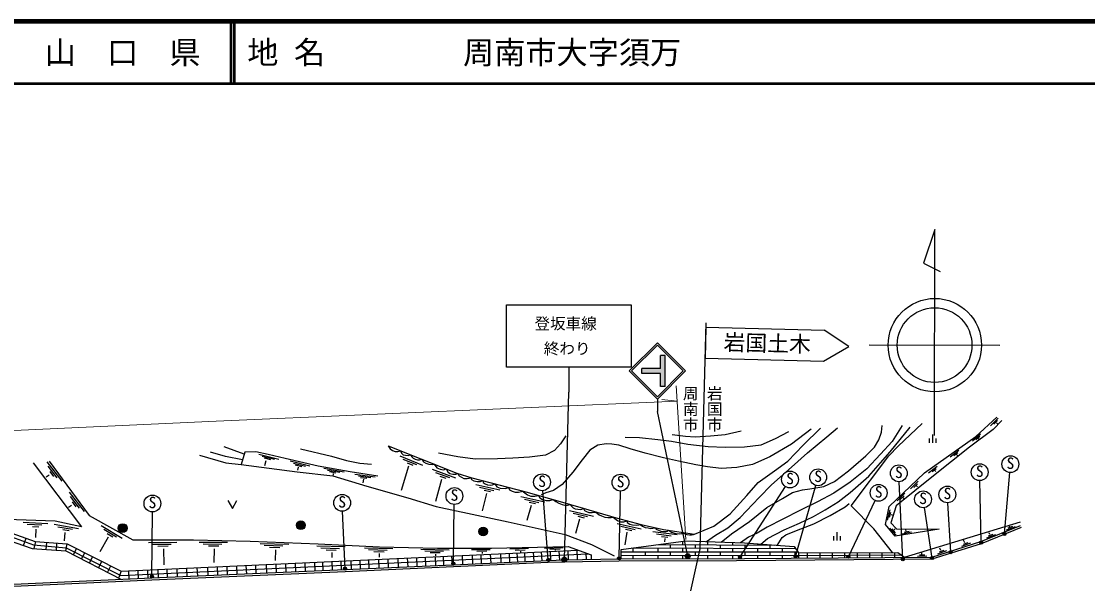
# Model space of a CAD drawing. Units: millimetres at full size, sheet at 1:1000; details may follow other scales. Extents: x 40000 to 680000, y 20000 to 380000.
# Drawn here: x 334108 to 505288, y 289759 to 380000 of the extents above; entities that cross this region are included whole.
import ezdxf
from ezdxf.enums import TextEntityAlignment as Align

# ---------------------------------------------------------------- set-up
doc = ezdxf.new("R2010")
doc.units = ezdxf.units.MM
doc.header["$LTSCALE"] = 1000
for name, color, linetype, lineweight in [('M-BGD', 7, 'Continuous', 25), ('M-BGD-EXST', 7, 'Continuous', 25), ('M-BMK-ROW', 30, 'Continuous', 25), ('M-BMK-SRVR', 3, 'Continuous', 25), ('M-STR-HTXT', 7, 'Continuous', 13), ('M-STR-STRC', 7, 'Continuous', 25), ('M-TTL', 2, 'Continuous', 140), ('M-TTL-LINE', 7, 'Continuous', 50)]:
    doc.layers.add(name, color=color, linetype=linetype, lineweight=lineweight)
doc.layers.add('M-BMK-HTXT', color=7, linetype='Continuous')
doc.layers.add('M-TTL-TXT', color=7, linetype='Continuous')
doc.styles.add('@ＭＳ ゴシック', font='')
doc.styles.add('ＭＳ ゴシック', font='')
doc.styles.get('@ＭＳ ゴシック').set_extended_font_data('@MS Gothic')
doc.styles.get('ＭＳ ゴシック').set_extended_font_data('MS Gothic')

msp = doc.modelspace()

# ---------------------------------------------------------------- hatches: boundary and pattern name
at = {"layer": 'M-BGD'}
for points in [[(379696, 299130, 0.41421), (378996, 299830, 0.41421), (378296, 299130, 1)], [(351078, 298686, 0.41421), (350378, 299386, 0.41421), (349678, 298686, 1)], [(408951, 298123, 0.41421), (408251, 298823, 0.41421), (407551, 298123, 1)]]:
    msp.add_hatch(color=256, dxfattribs=at).paths.add_polyline_path(points)
at = {"layer": 'M-BGD-EXST'}
for points in [[(491715, 297616, 1), (492154, 297855, 0.41421), (491815, 297955, 0.41421)], [(487976, 296230, 1), (488415, 296469, 0.41421), (488076, 296569, 0.41421)], [(483085, 294686, 1), (483524, 294925, 0.41421), (483185, 295025, 0.41421)], [(403253, 292864, 1), (403693, 293103, 0.41421), (403353, 293203, 0.41421)], [(418474, 293459, 1), (418913, 293698, 0.41421), (418574, 293798, 0.41421)], [(429845, 293707, 1), (430284, 293946, 0.41421), (429945, 294046, 0.41421)], [(449264, 293923, 1), (449703, 294162, 0.41421), (449364, 294262, 0.41421)], [(458177, 294022, 1), (458616, 294261, 0.41421), (458277, 294361, 0.41421)], [(466656, 293957, 1), (467095, 294196, 0.41421), (466756, 294296, 0.41421)], [(475394, 293550, 1), (475833, 293789, 0.41421), (475494, 293889, 0.41421)], [(480099, 293750, 1), (480538, 293989, 0.41421), (480199, 294089, 0.41421)], [(354849, 290807, 1), (355288, 291046, 0.41421), (354949, 291146, 0.41421)], [(385865, 292059, 1), (386304, 292298, 0.41421), (385965, 292398, 0.41421)]]:
    msp.add_hatch(color=256, dxfattribs=at).paths.add_polyline_path(points)
at = {"layer": 'M-STR-STRC'}
for points in [[(433707, 324262), (436707, 324262), (436707, 326387), (437457, 326387), (437457, 321387), (436707, 321387), (436707, 323512), (433707, 323512)], [(441418, 294380, 1), (440744, 293951, 0.41421), (441296, 293828, 0.41421)], [(421617, 293833, 1), (420943, 293403, 0.41421), (421495, 293281, 0.41421)]]:
    msp.add_hatch(color=256, dxfattribs=at).paths.add_polyline_path(points)

# ---------------------------------------------------------------- linework, layer by layer
at = {"layer": 'M-BGD'}
for p, q in [((489693, 315105), (490945, 316301)), ((490225, 315337), (490832, 315917)), ((490673, 315558), (490826, 315420)), ((480457, 312364), (480457, 313692)), ((486779, 312661), (488083, 313801)), ((487321, 312869), (487954, 313422)), ((369891, 310539), (366670, 311727)), ((479923, 312364), (479923, 313061)), ((480990, 312364), (480990, 313061)), ((487779, 313070), (487926, 312926)), ((372245, 310547), (375430, 309759)), ((372786, 310207), (374731, 309726)), ((373085, 309927), (374113, 309673)), ((394859, 310283), (398511, 308795)), ((483236, 310120), (484589, 311202)), ((483787, 310304), (484443, 310829)), ((484253, 310485), (484393, 310334)), ((338200, 309324), (340633, 306221)), ((338369, 308623), (339832, 306757)), ((373218, 308709), (373390, 309513)), ((377244, 309454), (380429, 308666)), ((377785, 309114), (379730, 308633)), ((378084, 308834), (379112, 308580)), ((378528, 308472), (378466, 307949)), ((382692, 308302), (385920, 307717)), ((396262, 308594), (395074, 304730)), ((395354, 309758), (397549, 308863)), ((396031, 309158), (396973, 308774)), ((479760, 307557), (481112, 308638)), ((480310, 307741), (480966, 308265)), ((338570, 307167), (338113, 306831)), ((338659, 307766), (339287, 306965)), ((383254, 307997), (385225, 307640)), ((383569, 307736), (384611, 307547)), ((384174, 307455), (384150, 307167)), ((387640, 307338), (390895, 306919)), ((388217, 307062), (390204, 306806)), ((388546, 306818), (389596, 306683)), ((388992, 305958), (389087, 306505)), ((400080, 308107), (403789, 306768)), ((400596, 307602), (402826, 306797)), ((401550, 306476), (400619, 302941)), ((401296, 307030), (402254, 306685)), ((480776, 307922), (480916, 307771)), ((407077, 305697), (410920, 304815)), ((407649, 305258), (409960, 304727)), ((408414, 304774), (409406, 304547)), ((476842, 304970), (478073, 306187)), ((477370, 305211), (477967, 305801)), ((477814, 305439), (477970, 305304)), ((341785, 304463), (344218, 301360)), ((341954, 303762), (343417, 301896)), ((408797, 304205), (408077, 301425)), ((414295, 303772), (418138, 302890)), ((414868, 303333), (417179, 302802)), ((474681, 303046), (475912, 304263)), ((475209, 303287), (475806, 303877)), ((475653, 303515), (475809, 303380)), ((342155, 302306), (341698, 301970)), ((342244, 302905), (342872, 302104)), ((415945, 302317), (415274, 299877)), ((415632, 302849), (416624, 302622)), ((422125, 301487), (425968, 300605)), ((473149, 299941), (473572, 301620)), ((334403, 299612), (338342, 299439)), ((422697, 301048), (425008, 300518)), ((423736, 300127), (423070, 297795)), ((423462, 300565), (424454, 300337)), ((473476, 300421), (473681, 301235)), ((473737, 300847), (473941, 300812)), ((335045, 299284), (337414, 299179)), ((335885, 298946), (336901, 298902)), ((336419, 298481), (336357, 297190)), ((339389, 299315), (343270, 298617)), ((339982, 298904), (342315, 298484)), ((340768, 298458), (341770, 298277)), ((341100, 297951), (341002, 296653)), ((346935, 299109), (350302, 297057)), ((347340, 298512), (349364, 297278)), ((429763, 299422), (433606, 298540)), ((430335, 298983), (432646, 298453)), ((431331, 298001), (430994, 295996)), ((431100, 298500), (432092, 298272)), ((435460, 298115), (439374, 297634)), ((465088, 296709), (465088, 298038)), ((474521, 297536), (473512, 298688)), ((474445, 297927), (473891, 298559)), ((474243, 298384), (474387, 298532)), ((477014, 298023), (475514, 297710)), ((476635, 298148), (475813, 297976)), ((476138, 298197), (476080, 298395)), ((489591, 297646), (489475, 297907)), ((493639, 298872), (492202, 298341)), ((493246, 298940), (492458, 298649)), ((492776, 298852), (492700, 299021)), ((334455, 295891), (334867, 297036)), ((336188, 295382), (336428, 296505)), ((338112, 295251), (338194, 296376)), ((339754, 295139), (339835, 296257)), ((348039, 297219), (346691, 294881)), ((347912, 297811), (348781, 297282)), ((354516, 296370), (359081, 296440)), ((362657, 296440), (367223, 296392)), ((372469, 296229), (377033, 296118)), ((436075, 297737), (438428, 297448)), ((436885, 297336), (437896, 297212)), ((437394, 296988), (437338, 296480)), ((440265, 296543), (440265, 296015)), ((444265, 296498), (444266, 295995)), ((448265, 296371), (448266, 295976)), ((452265, 296152), (452266, 295956)), ((464555, 296709), (464555, 297406)), ((465622, 296709), (465622, 297406)), ((486457, 296263), (485020, 295732)), ((486064, 296331), (485276, 296040)), ((485565, 296306), (485377, 296729)), ((490483, 297603), (489046, 297072)), ((490089, 297671), (489302, 297380)), ((341231, 295038), (341481, 296137)), ((342463, 294401), (342983, 295378)), ((343773, 293725), (344278, 294724)), ((355177, 296082), (358170, 296124)), ((356036, 295797), (357676, 295815)), ((356956, 295341), (356966, 292762)), ((363311, 296135), (366304, 296100)), ((364162, 295828), (365802, 295804)), ((365070, 295349), (365022, 293178)), ((373118, 295915), (376111, 295838)), ((373965, 295596), (375605, 295549)), ((374891, 295165), (374870, 293470)), ((381524, 295812), (386088, 295700)), ((382173, 295497), (385166, 295421)), ((383020, 295179), (384660, 295132)), ((383946, 294748), (383936, 293970)), ((389208, 295536), (393772, 295425)), ((389858, 295221), (392850, 295145)), ((390704, 294903), (392344, 294856)), ((391564, 294612), (391557, 294021)), ((398232, 295315), (402796, 295203)), ((398882, 295050), (401875, 294974)), ((399730, 294782), (401370, 294735)), ((400590, 294490), (400587, 294235)), ((406361, 295241), (409355, 295256)), ((407217, 294999), (408857, 295002)), ((408085, 294831), (408088, 294589)), ((409390, 294497), (409458, 293023)), ((411028, 294572), (411095, 293098)), ((412402, 294635), (412470, 293161)), ((412507, 295335), (415498, 295456)), ((413371, 295123), (415010, 295184)), ((413677, 294694), (413745, 293219)), ((414244, 294985), (414253, 294804)), ((414867, 294748), (414935, 293274)), ((416289, 294814), (416357, 293339)), ((417571, 294873), (417639, 293398)), ((418084, 295443), (421075, 295564)), ((418946, 295281), (420585, 295342)), ((418993, 294938), (419061, 293463)), ((419817, 295221), (419824, 295071)), ((420415, 295003), (420484, 293496)), ((421837, 295068), (421907, 293530)), ((423259, 295133), (423331, 293558)), ((424704, 294698), (424755, 293585)), ((430421, 294883), (458731, 294879)), ((458405, 295372), (432003, 295450)), ((432266, 295450), (432267, 294883)), ((434267, 294883), (434267, 294327)), ((436266, 295438), (436267, 294882)), ((436409, 296033), (455020, 295943)), ((438265, 296024), (438266, 295432)), ((438267, 294882), (438267, 294317)), ((440266, 295426), (440267, 294882)), ((442265, 296005), (442266, 295420)), ((442267, 294881), (442267, 294308)), ((444266, 295414), (444267, 294881)), ((446266, 295985), (446266, 295408)), ((446267, 294881), (446267, 294298)), ((448266, 295402), (448267, 294880)), ((450266, 295966), (450266, 295396)), ((450267, 294880), (450267, 294288)), ((452266, 295390), (452267, 294880)), ((454266, 295946), (454266, 295384)), ((454267, 294879), (454267, 294278)), ((456266, 295378), (456267, 294879)), ((458267, 294879), (458267, 294268)), ((458845, 294704), (458853, 293859)), ((460267, 294710), (460268, 293870)), ((462267, 294719), (462268, 293887)), ((464267, 294728), (464268, 293904)), ((466267, 294736), (466268, 293921)), ((468267, 294745), (468268, 293937)), ((470267, 294753), (470268, 293954)), ((472267, 294762), (472268, 293971)), ((474267, 294770), (474267, 293987)), ((478653, 294493), (478650, 294730)), ((482611, 295015), (481175, 294484)), ((482218, 295083), (481431, 294792)), ((481719, 295058), (481531, 295481)), ((345043, 293068), (345554, 294079)), ((346499, 292316), (347016, 293340)), ((371705, 292764), (371766, 291352)), ((373388, 292842), (373448, 291424)), ((374972, 292914), (375033, 291492)), ((376499, 292985), (376559, 291557)), ((378052, 293056), (378113, 291623)), ((379622, 293128), (379683, 291690)), ((381165, 293199), (381227, 291755)), ((382473, 293259), (382535, 291811)), ((383935, 293326), (383997, 291874)), ((385374, 293393), (385436, 291935)), ((386980, 293466), (387046, 292006)), ((388461, 293534), (388527, 292073)), ((389821, 293597), (389887, 292134)), ((391434, 293671), (391501, 292207)), ((392928, 293740), (392994, 292275)), ((394546, 293814), (394613, 292348)), ((396063, 293884), (396130, 292417)), ((397528, 293951), (397595, 292483)), ((398934, 294016), (399000, 292546)), ((400540, 294090), (400606, 292619)), ((401809, 294148), (401875, 292676)), ((403190, 294212), (403257, 292739)), ((404860, 294288), (404928, 292815)), ((406484, 294363), (406552, 292890)), ((407858, 294426), (407925, 292952)), ((432267, 294332), (432268, 293693)), ((436267, 294322), (436268, 293704)), ((440267, 294312), (440268, 293716)), ((444267, 294303), (444268, 293736)), ((448267, 294293), (448268, 293770)), ((452267, 294283), (452268, 293803)), ((456267, 294273), (456268, 293837)), ((479477, 294147), (477945, 294140)), ((479131, 294345), (478291, 294341)), ((347954, 291564), (348478, 292601)), ((350120, 291772), (349689, 290667)), ((351289, 291826), (351352, 290469)), ((352806, 291895), (352868, 290539)), ((354337, 291966), (354400, 290610)), ((356031, 292044), (356089, 290684)), ((357459, 292109), (357517, 290745)), ((359058, 292183), (359116, 290813)), ((360624, 292255), (360683, 290880)), ((362306, 292332), (362364, 290952)), ((364005, 292410), (364064, 291024)), ((365545, 292481), (365605, 291090)), ((367106, 292553), (367166, 291156)), ((368654, 292624), (368713, 291222)), ((370169, 292694), (370229, 291287))]:
    msp.add_line(p, q, dxfattribs=at)
for points in [[(446437, 296429), (448118, 297742), (450988, 299746), (453795, 301969), (456306, 303452), (457921, 304381), (459486, 304821), (460692, 304968), (462914, 305329), (464658, 306144), (466876, 307855), (469680, 310257), (471063, 311664), (471743, 312827), (472170, 314061), (472319, 315130)], [(475515, 315153), (473909, 312582), (472006, 310532), (469820, 308169), (467158, 306033), (464518, 304259), (461926, 302905), (459066, 301481), (456332, 300115), (453861, 298805), (452214, 297888), (450854, 297214), (449560, 296330)], [(473938, 294769), (470935, 298539), (467312, 302231), (473369, 310270), (474871, 311842), (478733, 315463)], [(481458, 298517), (474392, 297377), (472855, 299235), (473401, 302134), (479078, 307561), (487335, 313371), (490682, 316468)], [(491514, 315949), (490142, 314519), (486326, 311658), (480559, 307084), (474537, 302224), (473663, 299537), (474595, 298563), (481458, 298517)], [(421513, 313504), (420676, 312173), (419686, 311115), (418269, 310381), (415674, 310040), (413027, 309920), (410549, 309801), (406980, 309737), (404207, 310102), (401068, 310682)], [(460883, 314571), (457752, 312154), (454279, 310108), (451488, 308900), (448946, 308404), (446465, 308249), (444244, 308523), (442371, 308822), (439581, 309419), (437209, 309977), (434227, 310684), (431853, 311387), (430002, 312011), (428916, 312151), (427970, 312192), (426637, 312005), (425395, 311199), (424153, 309635), (422621, 307669), (420916, 305695), (419532, 304735), (418307, 304357), (417543, 304030)], [(431024, 313255), (433332, 313223), (436292, 312886), (438469, 312619), (441116, 312150), (444367, 311771), (447112, 311640), (450213, 311696), (452883, 312053), (455158, 313049), (457338, 314157)], [(449687, 314233), (447074, 313669), (444762, 313406), (442299, 313274), (440720, 313387), (438595, 313631)], [(442187, 297683), (445290, 299011), (447920, 300982), (450588, 303881), (452406, 306007), (455023, 307877), (457132, 309427), (459612, 311999), (462403, 314695)], [(444074, 296504), (445551, 297545), (447546, 298738), (449504, 300378), (452565, 303604), (454514, 305622), (455923, 306866), (457731, 308462), (460293, 310778), (463418, 313318), (465131, 314786)], [(452841, 296109), (453869, 297025), (456573, 298377), (459047, 299448), (461295, 300561), (463171, 301612), (465218, 302874), (467163, 304393), (470135, 306989), (472012, 309131), (473567, 310903), (476779, 314886)], [(393009, 311858), (404001, 307508), (406435, 306746), (415109, 304480), (420591, 302969), (424293, 301855), (429580, 300307), (433618, 299242), (437194, 298439), (442187, 297683)], [(393009, 311858), (393339, 311410), (393674, 311131), (394109, 310975), (394544, 310953), (394995, 311072), (395124, 310707), (395380, 310451), (395793, 310362), (396205, 310351), (396564, 310451), (396774, 310105), (396997, 309894), (397310, 309726), (397722, 309648), (398046, 309648), (398405, 309722), (398670, 309314), (399061, 309080), (399529, 308913), (400062, 308862), (400363, 308948), (400787, 308368), (401321, 308150), (401873, 308046), (402327, 308171), (402553, 307722), (402892, 307464), (403375, 307338), (403881, 307320), (404203, 307445), (404386, 307068), (404760, 306838), (405157, 306660), (405656, 306654), (406019, 306689), (406238, 306808), (406348, 306492), (406727, 306239), (407267, 306165), (407813, 306147), (408188, 306288), (408256, 305987), (408555, 305786), (408946, 305636), (409348, 305590), (409756, 305596), (410099, 305789), (410426, 305319), (410976, 305102), (411822, 305023), (412315, 305210), (412481, 304828), (412901, 304589), (413400, 304444), (413921, 304459), (414384, 304560), (414507, 304637), (415358, 304011), (415891, 303803), (416551, 303780), (417112, 303928), (417339, 303525), (417779, 303270), (418370, 303120), (418973, 303108), (419505, 303268), (419911, 302958), (420374, 302657), (420935, 302464), (421359, 302374), (421783, 302344), (422236, 302474), (422428, 302171), (422690, 301909), (422996, 301764), (423450, 301692), (423945, 301681), (424370, 301833), (424518, 301525), (424811, 301358), (425235, 301203), (425736, 301191), (426160, 301221), (426328, 301259), (426538, 301050), (426895, 300784), (427227, 300629), (427779, 300438), (428236, 300374), (428808, 300356), (429126, 300440), (429661, 300010), (429897, 299838), (430358, 299699), (430851, 299677), (431347, 299841), (431377, 299570), (431784, 299292), (432245, 299227), (432835, 299142), (433232, 299174), (433476, 299280), (433843, 298991), (434261, 298788), (434716, 298701), (435157, 298625), (435474, 298639), (435868, 298737), (436032, 298522), (436390, 298336), (436769, 298184), (437224, 298157), (437589, 298150), (437831, 298205), (437992, 298318), (438501, 298007), (439189, 297820), (439781, 297778), (440100, 297788), (440360, 297832), (440467, 297943), (440664, 297744), (440941, 297674), (441394, 297594), (441683, 297592), (442019, 297634), (442187, 297683)], [(362727, 310381), (366964, 309130), (369384, 308879), (378399, 307732), (384138, 307044), (389579, 305381), (396173, 303529), (400723, 302118), (412250, 299663), (421386, 297658), (425634, 296023), (429270, 294199)], [(369608, 309610), (366904, 310142), (364470, 310867)], [(391323, 307022), (386899, 307689), (381744, 308628), (376486, 309858), (373746, 310485), (371742, 310902), (369989, 310861), (369384, 308879)], [(378927, 311381), (383894, 310213), (386294, 309546), (388443, 309087), (390321, 308920)], [(336007, 309128), (343774, 298899), (339528, 299787), (333342, 300018), (325730, 300528), (319786, 303167), (317939, 304275), (313243, 308362)], [(338566, 309438), (344991, 300721), (351990, 296775), (361753, 296811), (370869, 296596), (381760, 296125), (391595, 295658), (400937, 295469), (409598, 295440), (421885, 295728), (425558, 294386), (425573, 293601)], [(367271, 303130), (367986, 301834), (368702, 303130)], [(455451, 295910), (456263, 297141), (456858, 297572), (458561, 298312), (461313, 299384), (463963, 300718), (466348, 302095), (466997, 302646)], [(325389, 299834), (336062, 295990), (341305, 295535), (350099, 291057), (425124, 294545)], [(325730, 300528), (330296, 298682), (336321, 296513), (341481, 296137), (350120, 291772), (423483, 295144)], [(430421, 293687), (430421, 295241), (440759, 296609), (450197, 296310), (458188, 295702), (458845, 294704), (474810, 294773), (475859, 294001), (494521, 299672)], [(324567, 299307), (335862, 295404), (341231, 295038), (350178, 290415)], [(442671, 293723), (480277, 294038), (488118, 296504), (494529, 299108)], [(442674, 293423), (480325, 293738), (488220, 296222), (494642, 298830)], [(442673, 293723), (430013, 293686), (421271, 293518), (418679, 293445), (403448, 292747), (386074, 291962), (355050, 290640), (331722, 289562), (310722, 288725), (305959, 288386), (265322, 286575), (232365, 284996), (229993, 284898), (191458, 283022)], [(442674, 293423), (430016, 293386), (421279, 293218), (418690, 293145), (403462, 292448), (386087, 291662), (355063, 290340), (331735, 289262), (310739, 288426), (305976, 288087), (265336, 286276), (232378, 284696), (230007, 284598), (191473, 282723)], [(430421, 294337), (458866, 294267), (475334, 294387)]]:
    msp.add_lwpolyline(points, dxfattribs=at)
for centre in [(378996, 299130), (350378, 298686), (408251, 298123)]:
    msp.add_circle(centre, 700, dxfattribs=at)
at = {"layer": 'M-BGD-EXST'}
for p, q in [((491935, 297735), (492769, 307588)), ((449483, 294043), (456771, 305332)), ((458397, 294141), (461644, 305533)), ((475614, 293670), (475033, 306124)), ((488195, 296349), (487981, 306305)), ((418694, 293579), (417809, 304687)), ((430064, 293827), (430273, 304627)), ((466875, 294076), (471152, 303111)), ((355069, 290927), (355142, 301284)), ((386084, 292178), (385667, 301379)), ((403473, 292984), (403612, 302472)), ((480319, 293870), (479070, 301959)), ((483305, 294806), (482845, 302733))]:
    msp.add_line(p, q, dxfattribs=at)
for centre, radius in [((492883, 308934), 1350), ((462014, 306831), 1350), ((474971, 307473), 1350), ((487951, 307654), 1350), ((417702, 306033), 1350), ((430300, 305977), 1350), ((457504, 306466), 1350), ((403631, 303822), 1350), ((471730, 304331), 1350), ((482767, 304081), 1350), ((355152, 302634), 1350), ((385606, 302728), 1350), ((478864, 303293), 1350), ((491935, 297735), 250), ((488195, 296349), 250), ((483305, 294806), 250), ((403473, 292984), 250), ((418694, 293579), 250), ((430064, 293827), 250), ((449483, 294043), 250), ((458397, 294141), 250), ((466875, 294076), 250), ((475614, 293670), 250), ((480319, 293870), 250), ((355069, 290927), 250), ((386084, 292178), 250)]:
    msp.add_circle(centre, radius, dxfattribs=at)
at = {"layer": 'M-BMK-ROW'}
msp.add_lwpolyline([(419799, 249412), (430995, 260482), (435824, 268258), (441283, 287149), (443099, 295339), (444027, 331598)], dxfattribs=at)
at = {"layer": 'M-BMK-SRVR'}
for p, q in [((480757, 346569), (478939, 341201)), ((480681, 313540), (480757, 346569)), ((478939, 341201), (481617, 339849)), ((470214, 328064), (491214, 328015))]:
    msp.add_line(p, q, dxfattribs=at)
for centre, radius in [((480756, 328039), 7500), ((480714, 328040), 6000)]:
    msp.add_circle(centre, radius, dxfattribs=at)
at = {"layer": 'M-STR-HTXT'}
for p, q in [((439212, 321520), (440784, 296860)), ((439370, 319055), (436926, 319290))]:
    msp.add_line(p, q, dxfattribs=at)
msp.add_lwpolyline([(439370, 319055), (365410, 315837), (279562, 311864), (186600, 307552)], dxfattribs=at)
at = {"layer": 'M-STR-STRC'}
for p, q in [((411985, 334494), (431985, 334494)), ((411985, 324494), (411985, 334494)), ((431985, 334494), (431985, 324494)), ((444010, 330935), (443882, 325936)), ((444010, 330935), (463004, 330448)), ((466945, 327796), (463004, 330448)), ((431708, 323887), (436208, 328387)), ((432061, 323887), (436208, 328034)), ((440708, 323887), (436208, 328387)), ((440355, 323887), (436208, 328034)), ((462876, 325450), (466945, 327796)), ((437457, 326387), (436707, 326387)), ((436707, 324262), (436707, 326387)), ((437457, 321387), (437457, 326387)), ((443882, 325936), (462876, 325450)), ((431985, 324494), (411985, 324494)), ((421985, 324494), (421985, 320494)), ((431708, 323887), (436208, 319387)), ((432061, 323887), (436208, 319740)), ((433707, 323512), (433707, 324262)), ((436707, 324262), (433707, 324262)), ((436208, 319740), (440355, 323887)), ((436208, 319387), (440708, 323887)), ((436707, 323512), (433707, 323512)), ((436707, 321387), (436707, 323512)), ((421280, 293618), (421985, 320494)), ((437457, 321387), (436707, 321387)), ((436208, 319387), (436208, 317387)), ((441081, 294165), (436208, 317387))]:
    msp.add_line(p, q, dxfattribs=at)
for centre in [(441081, 294165), (421280, 293618)]:
    msp.add_circle(centre, 400, dxfattribs=at)
at = {"layer": 'M-TTL'}
msp.add_line((680000, 380000), (40000, 380000), dxfattribs=at)
at = {"layer": 'M-TTL-LINE'}
for p, q in [((367750, 380000), (367750, 370000)), ((368250, 380000), (368250, 370000)), ((40000, 370000), (680000, 370000))]:
    msp.add_line(p, q, dxfattribs=at)

# ---------------------------------------------------------------- texts
at = {"layer": 'M-BGD-EXST', "style": 'ＭＳ ゴシック'}
for p in [(492228, 307641), (474315, 306180), (487296, 306362), (417047, 304741), (429644, 304685), (456848, 305173), (461358, 305538), (402976, 302529), (471074, 303039), (482112, 302788), (354497, 301342), (384951, 301435), (478209, 302001)]:
    msp.add_text('S', height=1833, rotation=358.508, dxfattribs=at).set_placement(p, align=Align.BOTTOM_LEFT)
at = {"layer": 'M-BMK-HTXT', "style": '@ＭＳ ゴシック'}
for s, p in [('周南市', (441532, 317800)), ('岩国市', (445385, 317806))]:
    msp.add_text(s, height=1833, rotation=270, dxfattribs=at).set_placement(p, align=Align.MIDDLE_CENTER)
at = {"layer": 'M-STR-STRC', "style": 'ＭＳ ゴシック'}
for s, p in [('登坂車線', (421485, 331494)), ('終わり', (421735, 327494))]:
    msp.add_text(s, height=1833, dxfattribs=at).set_placement(p, align=Align.MIDDLE_CENTER)
msp.add_text('岩国土木', height=2566, rotation=358.533, dxfattribs=at).set_placement((453850, 328342), align=Align.MIDDLE_CENTER)
at = {"layer": 'M-TTL-TXT', "style": 'ＭＳ ゴシック'}
msp.add_text('山\u3000口\u3000県', height=3666, dxfattribs=at).set_placement((350375, 375000), align=Align.MIDDLE_CENTER)
for s, p in [('地 名', (370380, 375000)), ('周南市大字須万', (405024, 375000))]:
    msp.add_text(s, height=3666, dxfattribs=at).set_placement(p, align=Align.MIDDLE_LEFT)

doc.saveas('drawing.dxf')
